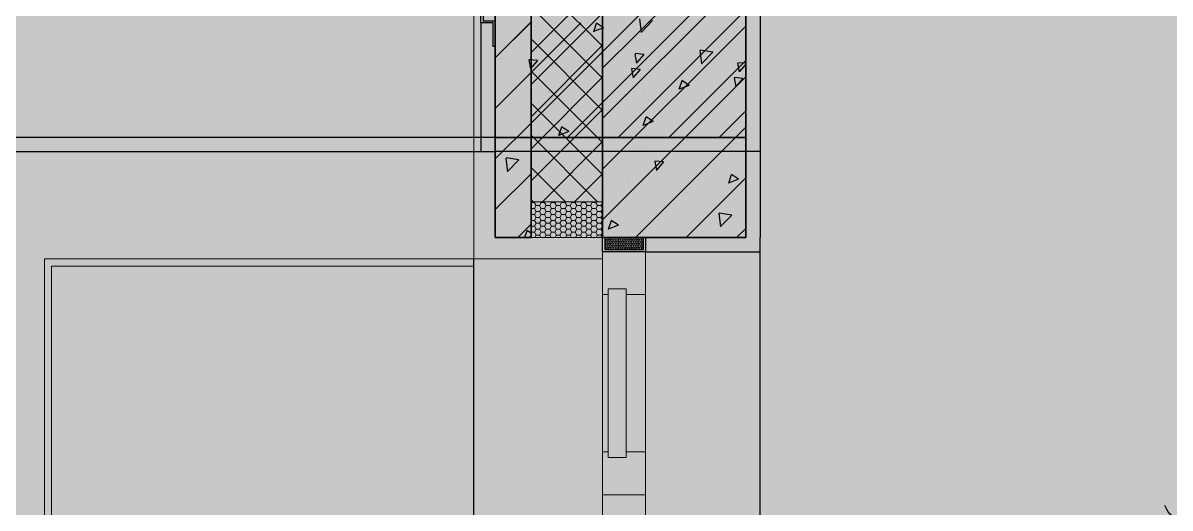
# Model space of a CAD drawing. Header units: inches. Extents: x 143994 to 247866, y 243815 to 272761.
# Drawn here: x 231728 to 233331, y 257428 to 258106 of the extents above; entities that cross this region are included whole.
import ezdxf

# ---------------------------------------------------------------- set-up
doc = ezdxf.new("R2010")
doc.units = ezdxf.units.IN
doc.header["$LTSCALE"] = 1000
doc.header["$MEASUREMENT"] = 0
doc.layers.get('DEFPOINTS').update_dxf_attribs({"color": 62})
for name, color, linetype in [('0-建筑1F', 127, 'Continuous'), ('0-建筑2F', 127, 'Continuous'), ('00污水标注', 130, 'Continuous'), ('A-S-face(建筑粉刷线)', 136, 'Continuous'), ('A-Wall-Patn', 255, 'Continuous'), ('PUB_HATCH', 8, 'Continuous')]:
    doc.layers.add(name, color=color, linetype=linetype)
for name, color, linetype, lineweight in [('A-M-Metal-sill', 53, 'Continuous', 9), ('A-M-Stone', 11, 'Continuous', 15), ('A-Wall', 254, 'Continuous', 35), ('MQ-HZ幕墙绘制', 6, 'Continuous', 13), ('W-保温层', 8, 'Continuous', 13)]:
    doc.layers.add(name, color=color, linetype=linetype, lineweight=lineweight)

# ---------------------------------------------------------------- blocks, each defined once
blk = doc.blocks.new('144')
at = {"layer": 'A-S-face(建筑粉刷线)', "color": 127}
for p, q in [((648206.9, -378630.3), (648206.9, -382230.3)), ((648066.9, -382230.3), (647836.9, -382230.3)), ((648186.9, -382230.3), (647986.9, -382230.3)), ((648206.9, -382230.3), (648186.9, -382230.3))]:
    blk.add_line(p, q, dxfattribs=at)
blk.add_lwpolyline([(647816.9, -382050.3), (647816.9, -382230.3), (647836.9, -382230.3)], dxfattribs=at)
at = {"layer": 'A-Wall', "color": 127}
for p, q in [((648186.9, -382210.3), (648186.9, -378610.3)), ((647836.9, -382050.3), (647836.9, -382210.3)), ((647836.9, -382210.3), (648186.9, -382210.3))]:
    blk.add_line(p, q, dxfattribs=at)
at = {"layer": 'MQ-HZ幕墙绘制', "color": 127, "lineweight": -3}
blk.add_lwpolyline([(647816.9, -382050.3), (647816.9, -381950.3), (647833.9, -381950.3), (647833.9, -381950.3), (647836.9, -381950.3), (647836.9, -381953.3), (647819.9, -381953.3), (647819.9, -382047.3), (647836.9, -382047.3), (647836.9, -382083.3), (647833.9, -382083.3), (647833.9, -382050.3), (647816.9, -382050.3)], dxfattribs=at)
at = {"layer": 'PUB_HATCH', "color": 127, "linetype": 'Continuous'}
for p, q in [((648186.9, -381890.5), (647867.1, -382210.3)), ((648186.9, -381961.2), (647937.8, -382210.3)), ((648186.9, -382031.9), (648008.5, -382210.3)), ((647956.4, -382050.3), (647836.9, -382169.8)), ((647885.7, -382050.3), (647836.9, -382099.1)), ((647978.1, -382050.9), (647974, -382063)), ((647988.3, -382057.2), (647978.4, -382050.4)), ((648038.6, -382044.7), (648040.8, -382063.6)), ((648056.7, -382047), (648041.1, -382063.3)), ((647842.6, -382065), (647842.6, -382065)), ((647971.5, -382064.2), (647971.5, -382064.2)), ((647988.3, -382057.2), (647974.3, -382062.5)), ((648098.2, -382067), (648098.2, -382067)), ((648165.4, -382053.3), (648165.4, -382053.3)), ((648173.9, -382057.1), (648173.9, -382057.1)), ((647868.8, -382078.3), (647868.8, -382078.3)), ((647921.8, -382090.3), (647921.8, -382090.3)), ((647971.9, -382083.7), (647971.9, -382083.7)), ((647846, -382100.2), (647846, -382100.2)), ((647883.7, -382102.2), (647886, -382114.7)), ((647895.9, -382102.7), (647884, -382101.7)), ((647895.9, -382102.7), (647886.3, -382114.2)), ((648027.1, -382114.7), (648029.4, -382127.2)), ((648039.4, -382115.3), (648027.4, -382114.2)), ((648039.4, -382115.3), (648029.7, -382126.7)), ((648186.9, -382102.6), (648079.3, -382210.3)), ((648174, -382103), (648174, -382103)), ((647869.9, -382119.1), (647869.9, -382119.1)), ((647969.1, -382130.8), (647969.1, -382130.8)), ((647976.6, -382123.6), (647976.6, -382123.6)), ((648073, -382115.8), (648073, -382115.8)), ((648083.4, -382128.1), (648083.4, -382128.1)), ((648097.5, -382131.5), (648093.4, -382143.6)), ((648107.7, -382137.7), (648097.8, -382131)), ((648170.6, -382127.3), (648172.9, -382139.8)), ((648182.8, -382127.8), (648170.9, -382126.8)), ((648171.4, -382129.4), (648171.4, -382129.4)), ((648182.8, -382127.8), (648173.2, -382139.3)), ((648184.2, -382124.2), (648184.2, -382124.2)), ((647866.4, -382144.8), (647866.4, -382144.8)), ((647912, -382146), (647912, -382146)), ((648045.5, -382145.9), (648045.5, -382145.9)), ((648067.6, -382144.3), (648067.6, -382144.3)), ((648107.7, -382137.7), (648093.7, -382143.1)), ((648121.3, -382135.9), (648121.3, -382135.9)), ((647919.2, -382162.5), (647919.2, -382162.5)), ((648018.8, -382150.5), (648018.8, -382150.5)), ((648125.6, -382155), (648125.6, -382155)), ((647869.2, -382169.1), (647869.2, -382169.1)), ((647951, -382164.3), (647951, -382164.3)), ((648186.9, -382173.3), (648150, -382210.3)), ((648171.6, -382169.5), (648171.6, -382169.5)), ((647939.7, -382202.2), (647929.7, -382195.5)), ((648070.5, -382182.4), (648070.5, -382182.4)), ((647929.4, -382196), (647925.4, -382208.1)), ((647939.7, -382202.2), (647925.7, -382207.6)), ((647966.7, -382197.3), (647966.7, -382197.3)), ((648118.8, -382208.2), (648118.8, -382208.2))]:
    blk.add_line(p, q, dxfattribs=at)
at = {"layer": 'PUB_HATCH', "color": 127}
blk.add_line((646206.9, -382230.3), (647816.9, -382230.3), dxfattribs=at)
blk = doc.blocks.new('1442323')
at = {"layer": 'MQ-HZ幕墙绘制'}
h = blk.add_hatch(dxfattribs=at)
h.set_pattern_fill('HONEY', color=127, scale=3)
h.set_pattern_definition([(0, (2666.5027, 381109.6554), (7.14375, 4.124445), [4.7625, -9.525]), (120, (2666.5027, 381109.6554), (-7.143749147, 4.124446478), [4.7625, -9.525]), (60, (2666.5027, 381109.6554), (8.53e-07, 8.248891478), [-9.525, 4.7625])])
h.paths.add_polyline_path([(690036.9, -382439.3), (689936.9, -382439.3), (689936.9, -382389.3), (690036.9, -382389.3)])
h = blk.add_hatch(dxfattribs=at)
h.set_pattern_fill('HEX', color=127, angle=-90, style=0)
h.set_pattern_definition([(270, (1330.9525, 145.3926), (1.649778, -3e-16), [0.9525, -1.905]), (30, (1330.9525, 145.3926), (-0.824889, 1.4287496586), [0.9525, -1.905]), (330, (1330.9525, 144.4401), (0.824889, 1.4287496586), [0.9525, -1.905])])
h.paths.add_polyline_path([(690039.9, -382439.3), (690093.9, -382439.3), (690093.9, -382456.3), (690039.9, -382456.3)])
at = {"layer": 'A-M-Metal-sill', "color": 127}
for p, q in [((689856.9, -382469.3), (689256.9, -382469.3)), ((689256.9, -382469.3), (689256.9, -383909.3)), ((689266.9, -383899.3), (689266.9, -382479.3)), ((689266.9, -382479.3), (689856.9, -382479.3)), ((689856.9, -382479.3), (689856.9, -382469.3))]:
    blk.add_line(p, q, dxfattribs=at)
at = {"layer": 'A-M-Stone', "color": 127}
for p, q in [((689856.9, -382439.3), (689856.9, -378319.3)), ((689856.9, -382469.3), (689856.9, -382439.3)), ((690036.9, -382469.3), (689856.9, -382469.3))]:
    blk.add_line(p, q, dxfattribs=at)
at = {"layer": 'A-S-face(建筑粉刷线)', "color": 127}
blk.add_line((690256.9, -378719.3), (690256.9, -382439.3), dxfattribs=at)
blk.add_lwpolyline([(690096.9, -382459.3), (690256.9, -382459.3), (690256.9, -382439.3)], dxfattribs=at)
at = {"layer": 'A-Wall', "color": 127}
for p, q in [((689886.9, -378349.3), (689886.9, -382439.3)), ((689936.9, -382439.3), (689936.9, -378399.3)), ((690036.9, -378499.3), (690036.9, -382439.3)), ((690236.9, -382439.3), (690236.9, -378699.3)), ((689886.9, -382439.3), (689936.9, -382439.3)), ((690036.9, -382439.3), (690236.9, -382439.3))]:
    blk.add_line(p, q, dxfattribs=at)
at = {"layer": 'MQ-HZ幕墙绘制', "color": 127}
for p, q in [((690036.9, -382519.3), (690036.9, -382459.3)), ((690036.9, -382459.3), (690096.9, -382459.3)), ((690096.9, -382459.3), (690096.9, -382519.3)), ((690069.9, -382511.3), (690044.9, -382511.3)), ((690044.9, -382511.3), (690044.9, -382519.3)), ((690069.9, -382519.3), (690069.9, -382511.3)), ((690036.9, -382744.4), (690036.9, -382519.3)), ((690044.9, -382519.3), (690036.9, -382519.3)), ((690044.9, -382519.4), (690044.9, -382744.4)), ((690096.9, -382519.3), (690069.9, -382519.3)), ((690069.9, -382519.4), (690069.9, -382744.4)), ((690096.9, -382519.3), (690096.9, -382744.4)), ((690044.9, -382739.3), (690036.9, -382739.3)), ((690036.9, -382739.3), (690036.9, -382799.3)), ((690044.9, -382747.3), (690044.9, -382739.3)), ((690096.9, -382739.3), (690069.9, -382739.3)), ((690069.9, -382739.3), (690069.9, -382747.3)), ((690096.9, -382799.3), (690096.9, -382739.3)), ((690069.9, -382747.3), (690044.9, -382747.3)), ((690036.9, -382799.3), (690096.9, -382799.3)), ((690036.9, -382829.3), (690036.9, -382799.3)), ((690036.9, -382799.3), (690096.9, -382799.3)), ((690096.9, -382799.3), (690096.9, -382829.3))]:
    blk.add_line(p, q, dxfattribs=at)
blk.add_lwpolyline([(690036.9, -382439.3), (689936.9, -382439.3), (689936.9, -382389.3), (690036.9, -382389.3)], close=True, dxfattribs=at)
at = {"layer": 'MQ-HZ幕墙绘制', "color": 127, "lineweight": -3}
blk.add_lwpolyline([(690096.9, -382459.3), (690036.9, -382459.3), (690036.9, -382442.3), (690036.9, -382442.3), (690036.9, -382439.3), (690039.9, -382439.3), (690039.9, -382456.3), (690093.9, -382456.3), (690093.9, -382439.3), (690096.9, -382439.3), (690096.9, -382442.3), (690096.9, -382442.3), (690096.9, -382459.3, -0.000051)], format="xyb", dxfattribs=at)
at = {"layer": 'PUB_HATCH', "color": 127, "linetype": 'Continuous'}
for p, q in [((690236.9, -382002.4), (690036.9, -382202.4)), ((690236.9, -382073.1), (690036.9, -382273.1)), ((689936.9, -382138.1), (689886.9, -382188.1)), ((690236.9, -382143.8), (690036.9, -382343.8)), ((689892.6, -382154), (689892.6, -382154)), ((690045.3, -382150.5), (690045.3, -382150.5)), ((690152.1, -382155), (690152.1, -382155)), ((690185.7, -382155.7), (690185.7, -382155.7)), ((689918.8, -382167.3), (689918.8, -382167.3)), ((690059.4, -382172.3), (690059.4, -382172.3)), ((690172.8, -382177.7), (690175, -382196.7)), ((690190.9, -382180), (690173.1, -382177.3)), ((690206.8, -382166), (690206.8, -382166)), ((690233.5, -382166.9), (690233.5, -382166.9)), ((689896, -382189.3), (689896, -382189.3)), ((689933.7, -382191.2), (689936, -382203.7)), ((689936.9, -382190.9), (689934, -382190.7)), ((690082.1, -382182.8), (690084.4, -382195.4)), ((690094.3, -382183.3), (690082.4, -382182.3)), ((690094.3, -382183.3), (690084.7, -382194.8)), ((690104.1, -382180.1), (690104.1, -382180.1)), ((690116.9, -382186.9), (690116.9, -382186.9)), ((690190.9, -382180), (690175.3, -382196.3)), ((690225.5, -382195.4), (690227.8, -382207.9)), ((690236.9, -382195.8), (690225.8, -382194.9)), ((689936.9, -382208.8), (689886.9, -382258.8)), ((689919.9, -382208.1), (689919.9, -382208.1)), ((689936.9, -382202.5), (689936.3, -382203.2)), ((690236.9, -382196.9), (690228.1, -382207.4)), ((690236.9, -382214.5), (690036.9, -382414.5)), ((690208.8, -382224.6), (690208.8, -382224.6)), ((689916.4, -382233.9), (689916.4, -382233.9)), ((690133, -382234.6), (690133, -382234.6)), ((690164.8, -382230.9), (690164.8, -382230.9)), ((690204.4, -382232.6), (690204.4, -382232.6)), ((689919.2, -382258.2), (689919.2, -382258.2)), ((690048.2, -382250.9), (690048.2, -382250.9)), ((690101.7, -382246.6), (690101.7, -382246.6)), ((690113.1, -382257.2), (690113.1, -382257.2)), ((690097.4, -382271.1), (690093.3, -382283.2)), ((690107.6, -382277.3), (690097.7, -382270.6)), ((690219.9, -382261.7), (690219.9, -382261.7)), ((689936.9, -382279.5), (689886.9, -382329.5)), ((690236.9, -382285.2), (690082.8, -382439.3)), ((690107.6, -382277.3), (690093.6, -382282.6)), ((689914, -382300.5), (689914, -382300.5)), ((690156.2, -382303.5), (690156.2, -382303.5)), ((690201.9, -382299.1), (690201.9, -382299.1)), ((690206.2, -382296.9), (690206.2, -382296.9)), ((690080.4, -382313.5), (690080.4, -382313.5)), ((690099.3, -382313.2), (690099.3, -382313.2)), ((689901.7, -382328.5), (689903.9, -382347.5)), ((689919.8, -382330.9), (689902, -382328.1)), ((689919.8, -382330.9), (689904.2, -382347.1)), ((689916.6, -382330.5), (689916.6, -382330.5)), ((689923.1, -382337.2), (689923.1, -382337.2)), ((690109.8, -382333.3), (690112.1, -382345.8)), ((690122.1, -382333.8), (690110.1, -382332.7)), ((690122.1, -382333.8), (690112.4, -382345.3)), ((690137.9, -382336.5), (690137.9, -382336.5)), ((689936.9, -382350.2), (689886.9, -382400.2)), ((690236.9, -382355.9), (690153.5, -382439.3)), ((690156.5, -382350.2), (690156.5, -382350.2)), ((690216.7, -382351.6), (690212.7, -382363.7)), ((690227, -382357.8), (690217, -382351.1)), ((689911.5, -382367), (689911.5, -382367)), ((690039.9, -382370.2), (690039.9, -382370.2)), ((690073.3, -382358.9), (690073.3, -382358.9)), ((690180.1, -382363.4), (690180.1, -382363.4)), ((690199.5, -382365.7), (690199.5, -382365.7)), ((690227, -382357.8), (690213, -382363.2)), ((690096.8, -382379.8), (690096.8, -382379.8)), ((690103.6, -382382.4), (690103.6, -382382.4)), ((690153.6, -382375.8), (690153.6, -382375.8)), ((689892, -382407.3), (689892, -382407.3)), ((690048.7, -382416.1), (690044.6, -382428.2)), ((690058.9, -382422.3), (690049, -382415.6)), ((690199.3, -382405.6), (690201.5, -382424.6)), ((690217.4, -382408), (690199.6, -382405.2)), ((690217.4, -382408), (690201.8, -382424.2)), ((690232.9, -382420.2), (690232.9, -382420.2)), ((689909.1, -382433.6), (689909.1, -382433.6)), ((689936.9, -382420.9), (689918.5, -382439.3)), ((689930.8, -382430), (689927.6, -382439.3)), ((689936.9, -382433.5), (689931.1, -382429.5)), ((690058.9, -382422.3), (690044.9, -382427.7)), ((690197.1, -382432.3), (690197.1, -382432.3)), ((690236.9, -382426.6), (690224.2, -382439.3)), ((689936.9, -382437.8), (689933, -382439.3)), ((690227.3, -382438.1), (690227.3, -382438.1))]:
    blk.add_line(p, q, dxfattribs=at)
at = {"layer": 'PUB_HATCH', "color": 127}
for p, q in [((690256.9, -383929.3), (690256.9, -382459.3)), ((689856.9, -383909.3), (689856.9, -382469.3))]:
    blk.add_line(p, q, dxfattribs=at)
at = {"layer": 'W-保温层', "color": 127}
for p, q in [((689936.9, -382389.3), (689936.9, -378399.3)), ((690036.9, -378499.3), (690036.9, -382389.3)), ((690036.9, -382389.3), (689936.9, -382389.3))]:
    blk.add_line(p, q, dxfattribs=at)
at = {"layer": 'W-保温层', "color": 127, "linetype": 'Continuous'}
for p, q in [((689936.9, -382071.9), (690036.9, -382171.9)), ((690036.9, -382080.7), (689936.9, -382180.7)), ((689936.9, -382116.8), (690036.9, -382216.8)), ((690036.9, -382125.6), (689936.9, -382225.6)), ((689936.9, -382161.7), (690036.9, -382261.7)), ((690036.9, -382170.5), (689936.9, -382270.5)), ((689936.9, -382206.6), (690036.9, -382306.6)), ((690036.9, -382215.4), (689936.9, -382315.4)), ((689936.9, -382251.5), (690036.9, -382351.5)), ((690036.9, -382260.3), (689936.9, -382360.3)), ((689936.9, -382296.4), (690029.8, -382389.3)), ((690036.9, -382305.3), (689952.9, -382389.3)), ((689936.9, -382341.3), (689984.9, -382389.3)), ((690036.9, -382350.2), (689997.8, -382389.3)), ((689936.9, -382386.2), (689940, -382389.3))]:
    blk.add_line(p, q, dxfattribs=at)

msp = doc.modelspace()

# ---------------------------------------------------------------- hatches: boundary and pattern name
at = {"layer": 'DEFPOINTS'}
h = msp.add_hatch(dxfattribs=at)
h.set_pattern_fill('ANSI31', color=250)
h.set_pattern_definition([(45, (0, 0), (-1.122532015, 1.122532015), [])])
h.paths.add_polyline_path([(247866.03, 243814.78), (223286.02, 243814.78), (223286.02, 270814.78), (247866.03, 270814.78)])

# ---------------------------------------------------------------- linework, layer by layer
at = {"layer": '00污水标注'}
msp.add_lwpolyline([(233452.36, 257416.53, 0.5751829), (233388.14, 257422.45, -0.6047455), (233323.94, 257431.21, -16.9248276)], format="xyb", dxfattribs=at)
at = {"layer": 'A-Wall-Patn'}
for p, q in [((232738.2, 257946.1), (232738.2, 261546.1)), ((230338.2, 257946.1), (232738.2, 257946.1))]:
    msp.add_line(p, q, dxfattribs=at)

# ---------------------------------------------------------------- block references
at = {"layer": '0-建筑1F'}
msp.add_blockref('144', (-415448.72, 640156.38), dxfattribs=at)
at = {"layer": '0-建筑2F'}
msp.add_blockref('1442323', (-457498.72, 640245.41), dxfattribs=at)

doc.saveas('drawing.dxf')
